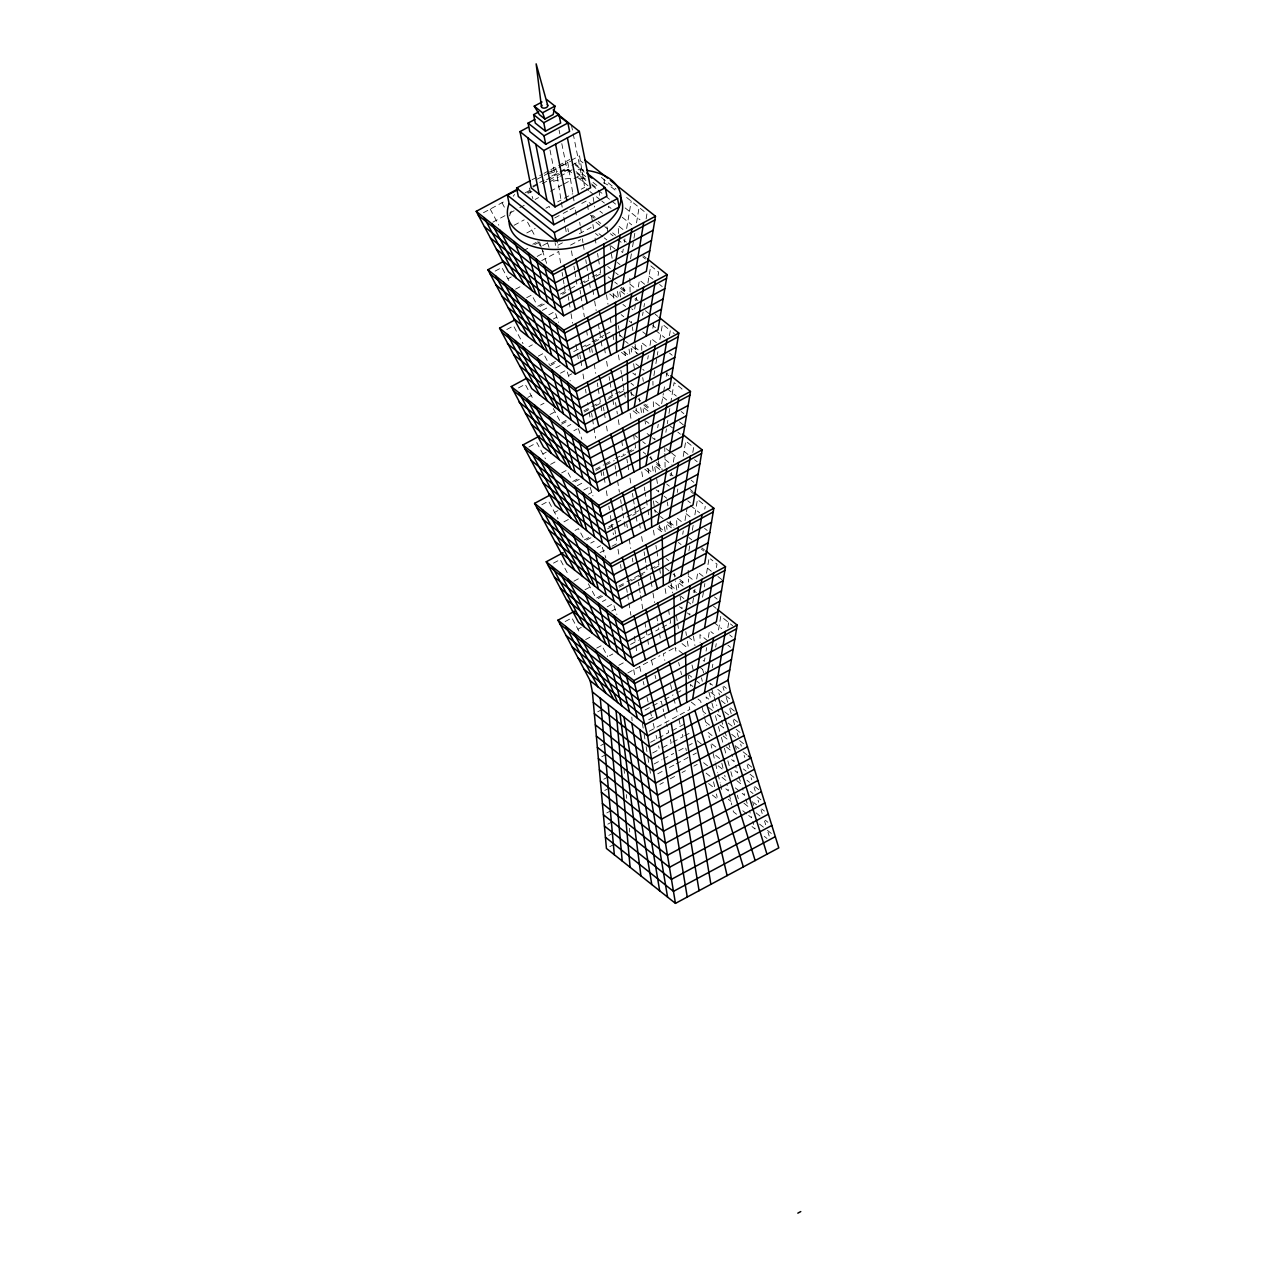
<?xml version="1.0" encoding="UTF-8"?>
<svg xmlns="http://www.w3.org/2000/svg" width="1277" height="1277" viewBox="0 0 1277 1277"><rect width="100%" height="100%" fill="white"/><g stroke="black" fill="none" stroke-linecap="round" stroke-linejoin="round"><path stroke-width="0.75" stroke-dasharray="5 3.75" d="M623.24 249.095L622.681 252.511L620.047 250.42M624.389 242.247L624.948 238.815M626.656 228.535L631.205 201.143M630.567 258.8L631.413 253.66M632.562 246.812L633.695 239.948M633.983 238.24L634.829 233.1M636.537 222.821L639.091 207.417M646.13 218.83L646.976 213.69L625.155 196.323M635.483 304.07L634.35 310.918L631.716 308.826M636.616 297.222L636.058 300.654L633.121 298.307M638.324 286.942L639.458 280.094L644.725 284.276M642.523 315.483L643.097 312.067M643.943 306.927L644.518 303.495M647.918 282.951L650.759 265.824L658.645 272.097L658.086 275.513M647.726 359.06L648.285 355.629M649.993 345.349L651.126 338.501L656.394 342.683M652.834 328.221L653.968 321.373M653.904 375.614L654.766 370.474M655.899 363.61L657.032 356.762M657.32 355.054L657.878 351.622M659.874 339.634L662.428 324.23L669.004 329.45M669.467 335.643L670.313 330.504L674.256 333.632M657.687 427.731L658.262 424.315M661.662 403.755L663.37 393.476M663.657 391.768L664.503 386.628M666.211 376.348L666.833 372.629L669.467 374.72M665.86 432.296L666.434 428.88M667.28 423.741L667.855 420.309M668.988 413.461L669.834 408.321M670.696 403.181L674.096 382.637L681.998 388.91L681.423 392.326M671.638 472.442L671.063 475.874L668.126 473.528M673.346 462.162L674.479 455.314M677.257 492.427L677.816 488.995M683.211 456.448L685.765 441.044L692.342 446.264M692.804 452.457L693.666 447.317L696.284 449.408M682.732 534.281L683.307 530.849M685.015 520.569L687.281 506.873M688.926 550.834L689.772 545.694M692.326 530.274L693.188 525.134M694.88 514.854L697.45 499.451L705.335 505.724L704.76 509.14M692.709 602.952L693.842 596.104M694.975 589.256L694.401 592.688L691.464 590.341M696.683 578.976L697.817 572.128L703.068 576.31M702.573 597.237L703.723 590.389M704.281 586.973L704.856 583.541M706.564 573.261L709.118 557.857M716.429 567.547L717.004 564.131L710.427 558.895M704.936 657.942L704.377 661.358L701.743 659.267M706.085 651.094L706.644 647.662M708.352 637.383L709.485 630.535L713.428 633.663M712.263 667.632L712.837 664.216M715.679 647.088L716.237 643.656M718.52 629.96L720.787 616.248L732.615 625.666M727.826 627.677L728.672 622.538M532.046 179.754L542.326 174.231M544.05 173.305L549.19 170.543M550.898 169.633L569.765 159.497M547.498 173.049L555.942 168.516L562.263 207.688M559.31 166.712L567.754 162.179L574.075 201.335M571.122 160.359L579.55 155.842L584.658 187.368L588.601 190.512M537.266 179.163L542.533 176.338M544.289 175.396L549.557 172.555M551.313 171.613L560.092 166.904M561.848 165.962L570.627 161.237M483.456 212.716L505.389 200.92M532.828 186.187L538 183.409M539.724 182.483L544.912 179.706M551.664 176.082L556.724 173.353M560.092 171.549L568.52 167.016M571.904 165.196L580.333 160.679L582.966 162.77M532.972 187.081L538.096 184.319M546.604 179.754L558.4 173.417M560.092 172.507L566.844 168.883L573.501 174.183M525.166 192.811L530.306 190.05M542.31 183.617L547.45 180.855M549.158 179.929L569.734 168.883M528.423 193.274L531.934 191.39M549.493 181.957L558.272 177.248M560.028 176.306L572.319 169.697M492.842 222.182L508.023 214.025M509.715 213.115L514.775 210.402M519.835 207.672L524.943 204.927M535.159 199.451L538.559 197.616M550.435 191.231L562.247 184.894M563.939 183.984L570.691 180.36M574.059 178.557L582.488 174.023L589.064 179.243M514.04 225.295L524.161 219.867M545.886 208.199L549.222 206.395L549.844 210.21M557.666 201.862L561.034 200.058M564.402 198.238L572.846 193.705M581.274 189.188L584.658 187.368M526.794 232.957L535.111 228.487M554.761 217.936L561.497 214.313M563.189 213.403L568.249 210.689M569.941 209.779L575.001 207.066L576.534 216.595M581.753 203.442L586.813 200.712L592.065 204.895M532.812 244.226L536.18 242.422M523.315 250.723L528.199 248.105M534.68 244.609L537.936 242.869M495.125 271.107L501.877 267.484L510.465 283.606M542.757 245.535L547.945 242.742M537.138 256.422L543.89 252.782L541.304 247.961M562.439 242.822L555.687 246.445L555.08 242.63M579.311 233.755L591.123 227.418M507.895 278.769L511.263 276.949M541.719 260.604L558.735 251.457L560.587 262.902M570.548 245.12L580.668 239.677M515.589 289.145L522.341 285.521M526.667 297.701L531.727 294.987L536.883 304.644M537.729 306.257L542.789 303.543M560.507 294.029L568.584 289.687M570.276 288.778L577.012 285.154L576.087 279.44M580.397 283.35L588.825 278.817L587.899 273.102M592.209 276.997L600.637 272.48L599.711 266.749M539.868 306.512L544.736 303.894M562.598 294.301L565.839 292.545M584.339 282.616L591.091 278.993M596.151 276.279L601.212 273.549M506.793 329.514L513.546 325.89L522.995 343.625M542.342 310.423L549.254 306.719M548.807 314.828L553.867 312.099M553.388 319.011L556.788 317.175M528.949 346.642L532.317 344.822M538.335 356.107L543.395 353.394L549.397 364.663M551.089 363.753L559.534 359.236M573.74 351.59L588.681 343.561M592.065 341.757L603.877 335.404M605.553 334.51L612.306 330.887M549.908 365.781L556.405 362.301M585.888 346.466L590.948 343.736M594.316 341.933L602.76 337.399M518.478 387.921L525.214 384.297L533.802 400.419M555.75 367.904L560.922 365.126M560.475 373.219L565.535 370.506M527.864 397.386L531.232 395.583M568.457 375.582L571.873 373.762M540.618 405.048L543.986 403.229M550.004 414.514L555.064 411.801M566.142 420.356L561.082 423.07L553.34 408.576M583.844 410.843L588.553 408.321L587.628 402.59M591.921 406.501L600.366 401.968L599.44 396.253M608.794 397.434L612.162 395.631M615.546 393.811L623.974 389.293M561.577 424.187L566.445 421.57M584.307 411.976L589.192 409.358M595.864 405.767L602.616 402.143M607.676 399.43L612.737 396.716M619.489 393.093L624.549 390.363M528.886 446.998L536.883 442.704L545.471 458.826M567.419 426.31L570.867 424.459M573.836 430.732L577.204 428.912M542.901 453.989L546.269 452.17M550.595 464.365L555.655 461.635M561.672 472.921L566.733 470.207L571.888 479.865M572.75 481.477L577.811 478.763M595.513 469.25L603.59 464.908M605.282 463.998L612.034 460.374M615.402 458.571L623.846 454.037M627.215 452.218L635.643 447.7L634.733 441.97M574.873 481.732L579.742 479.114M595.992 470.383L602.473 466.903M605.857 465.083L614.285 460.55M621.037 456.927L626.097 454.213M629.481 452.393L634.541 449.68M541.815 504.734L548.567 501.111L558.001 518.845M577.364 485.643L584.275 481.94M583.812 490.033L590.565 486.409M554.569 512.396L557.953 510.577M588.41 494.231L591.81 492.395M563.955 521.862L569.015 519.148M575.033 530.418L578.401 528.614L583.557 538.271M584.419 539.884L591.171 536.26M608.762 526.81L623.703 518.781M627.071 516.977L638.883 510.624M640.575 509.731L647.327 506.091L645.156 492.746M586.542 540.139L591.411 537.521M607.66 528.79L612.529 526.172M632.706 515.333L636.09 513.53M553.484 563.141L560.236 559.518L568.824 575.64M590.756 543.124L594.204 541.272M597.173 547.546L600.557 545.726M600.078 552.622L610.278 547.147M611.986 546.237L617.094 543.491L615.849 535.861M573.948 581.179L580.684 577.555M585.01 589.735L590.07 587.021M601.148 595.577L596.088 598.29L588.362 583.797M618.866 586.063L623.559 583.541M626.943 581.721L638.739 575.384M640.431 574.474L647.184 570.851L646.258 565.12M650.552 569.031L658.996 564.498L658.07 558.783M598.211 598.546L603.095 595.928M619.329 587.197L625.826 583.717M630.886 580.987L644.374 573.74M654.51 568.313L659.57 565.583M565.152 621.548L571.904 617.924L580.492 634.046M602.425 601.531L605.889 599.679M607.166 606.846L612.226 604.133M577.906 629.21L581.29 627.39M611.747 611.029L615.147 609.209M585.616 639.585L590.676 636.856M596.678 648.141L601.754 645.428L607.756 656.697M609.448 655.787L612.816 653.984M630.535 644.47L638.612 640.128M640.288 639.218L658.852 629.258L657.926 623.527M662.22 627.438L670.664 622.905L669.739 617.19M618.834 665.253L623.894 662.54M627.837 672.915L659.89 655.692M673.378 648.445L663.258 653.888L664.806 660.353M597.716 711.816L602.776 709.102M645.029 709.964L649.434 707.602M652.802 705.782L661.247 701.249L663.737 711.688M664.615 699.445L673.059 694.911M676.427 693.092L683.179 689.468M600.749 745.529L605.809 742.799M648.732 719.749L655.293 716.221M601.754 756.766L606.814 754.037M649.259 731.242L689.835 709.437L688.59 704.218M650.584 742.304L655.324 739.766M658.597 738.01L668.717 732.567L666.642 723.867M672.085 730.763L687.265 722.606M603.766 779.225L608.826 776.512M652.659 752.967L659.395 749.344L658.565 745.864M662.763 747.54L671.207 743.006L670.377 739.527M672.899 742.097L683.019 736.669L682.189 733.19M684.695 735.76L691.448 732.136M604.771 790.463L609.831 787.749M654.047 763.997L661.885 759.783M663.577 758.889L673.697 753.446M678.757 750.732L685.51 747.109L686.34 750.589M688.878 745.289L692.246 743.485M657.735 773.798L664.375 770.223M669.435 767.509L674.495 764.795M676.187 763.885L688 757.548L686.755 752.329M693.06 754.819L696.428 753.015M606.783 812.938L611.843 810.225M659.858 784.429L663.37 782.546M670.233 778.858L675.31 776.145M682.046 772.505L685.43 770.701M693.858 766.168L697.242 764.364M607.788 824.176L612.848 821.462M608.794 835.413L613.854 832.7M609.799 846.651L614.86 843.937M601.371 177.407L616.089 189.108M574.395 163.185L583.653 170.543M575.177 164.861L584.243 172.076M593.007 182.388L598.274 186.57M625.123 207.928L640.016 219.788M576.071 171.645L585.345 179.003M591.506 183.92L597.684 188.836M576.853 173.305L585.935 180.536M591.985 185.341L596.535 188.964M598.035 190.161L604.085 194.982M605.601 196.179L610.151 199.787M611.651 201L616.2 204.607M577.475 177.327L587.979 185.692M589.91 191.55L592.544 193.641M596.487 196.786L600.429 199.914M601.738 200.968L604.372 203.059M611.092 208.406L608.315 206.204L608.937 210.003M622.234 217.266L631.732 224.832M599.951 211.184L602.584 213.275M622.968 229.477L618.276 225.758L618.435 233.627M592.544 215.286L595.178 217.377M623.479 239.9L626.337 242.167M643.496 255.815L646.114 257.906M590.277 215.111L594.22 218.255M598.163 221.384L600.797 223.475M604.739 226.62L607.373 228.711M612.641 232.893L615.578 235.223M642.794 256.885L645.412 258.976M595.96 222.214L599.903 225.359L599.376 222.134M610.422 233.723L613.04 235.814M617.19 239.102L623.224 243.923M599.009 233.691L602.952 236.836M604.276 237.873L606.894 239.964M595.481 233.468L598.115 235.559M611.252 246.03L615.195 249.159M649.051 276.087L652.994 279.232M659.57 284.468L662.204 286.559M617.366 262.503L619.983 264.61M607.676 266.446L610.31 268.537M615.578 272.719L618.196 274.81M629.96 284.164L637.766 290.374M608.155 276.838L610.789 278.929M614.732 282.057L617.366 284.148M621.308 287.293L626.56 291.475M635.148 298.307L638.005 300.574M655.165 314.222L657.783 316.313M620.367 288.155L627.246 293.63M624.708 294.221L619.457 290.039L620.686 297.669M645.476 310.742L651.525 315.547M613.311 294.189L618.579 298.371L616.727 286.926M652.755 325.571L655.388 327.662M609.783 293.965L616.36 299.201M622.937 304.437L625.554 306.528M655.468 330.312L664.678 337.639M621.149 314.637L623.767 316.728M629.034 320.91L631.652 323.017L631.046 319.202M642.794 331.86L648.349 336.282M669.547 353.138L672.165 355.229M646.306 346.29L641.629 342.571L641.772 350.441M619.824 335.244L622.458 337.336M634.286 346.737L638.229 349.882M625.459 341.342L628.092 343.433M632.035 346.562L635.978 349.706M666.131 373.698L668.765 375.789M639.011 354.719L631.125 348.445L632.051 354.16M623.671 351.542L628.923 355.74M621.452 352.372L628.029 357.608M635.914 363.881L644.087 370.394M667.137 388.719L676.347 396.046M632.817 373.044L635.435 375.135L634.829 371.32M662.811 396.908L668.063 401.09M681.216 411.545L683.833 413.636M631.03 383.26L633.647 385.351M659.539 405.942L653.297 400.978L653.409 406.884M679.508 421.825L683.45 424.97M630.184 392.598L634.126 395.742M638.069 398.871L640.703 400.962M644.646 404.107L649.897 408.289M643.704 404.969L647.647 408.113L647.024 404.298M669.914 425.832L672.548 427.923M677.8 432.105L680.433 434.196M648.062 411.034L642.794 406.852L643.72 412.567M635.339 409.949L641.916 415.185M633.121 410.779L637.063 413.924L636.138 408.209M646.274 421.25L648.908 423.341M684.073 451.308L688.016 454.452M694.592 459.688L697.21 461.779M647.12 433.542L651.062 436.686M652.371 437.724L655.005 439.815L654.383 436.016M666.131 448.674L670.297 451.994M671.686 453.096L678.422 458.459M634.813 435.393L637.431 437.484M642.698 441.666L645.332 443.757M664.966 459.385L672.771 465.594M691.176 480.232L693.81 482.323M643.177 452.058L645.795 454.149M649.738 457.278L652.371 459.369M656.314 462.513L661.582 466.696L662.093 469.92M670.154 473.528L673.011 475.794M690.171 489.442L692.804 491.533M656.681 464.429L662.252 468.851M690.793 491.549L693.411 493.656M659.73 469.441L654.462 465.259L655.708 472.889M647.008 468.356L652.276 472.554M666.738 484.047L669.356 486.138M687.776 500.792L690.394 502.883M644.789 469.186L651.366 474.421M690.474 505.532L699.684 512.859M656.155 489.857L658.788 491.948L657.863 486.234M664.04 496.13L666.674 498.222M686.148 513.721L690.091 516.866M704.553 528.359L707.187 530.45M655.676 501.111L658.309 503.202M681.311 521.511L676.634 517.792L676.794 525.661M654.846 510.465L657.463 512.556M669.308 521.958L673.25 525.102M688.973 537.617L691.831 539.884M701.839 547.849L704.473 549.94M660.464 516.562L663.098 518.654M667.041 521.782L673.921 527.257M701.137 548.918L703.771 551.01M671.399 527.848L666.147 523.666L667.057 529.38M658.677 526.762L665.253 531.998L664.024 524.368M678.406 542.454L681.04 544.545M657.783 528.646L663.034 532.828M707.41 568.121L711.353 571.266M717.929 576.502L721.872 579.63M666.035 558.48L668.669 560.571M688.303 576.198L694.544 581.163M714.513 597.045L717.147 599.136M665.189 567.818L669.148 570.963M673.091 574.091L675.709 576.182M679.651 579.327L684.919 583.509M693.491 590.325L696.348 592.608M713.508 606.256L716.142 608.347M680.034 581.243L682.652 583.334L682.046 579.519M683.067 586.255L677.816 582.073L678.741 587.787M670.345 585.169L676.922 590.405L675.389 580.875M668.142 585.999L672.085 589.144M681.279 596.471L683.913 598.562M687.856 601.69L690.777 604.021M713.827 622.346L721.713 628.619M729.598 634.892L732.232 637M679.492 606.671L682.126 608.762L681.2 603.047M687.377 612.944L690.011 615.035L689.404 611.22M727.89 645.172L730.524 647.263M707.777 640.815L699.972 634.605L700.131 642.475M687.76 636.505L694.321 641.74M682.03 643.576L687.281 647.758M682.956 653.808L675.07 647.535L676.618 654.016M698.742 666.371L706.628 672.644M723.724 686.244L726.342 688.335M712.502 685.174L709.868 683.083L716.828 705.543M721.697 692.501L717.754 689.357L719.494 694.975M725.639 695.63L730.907 699.812M689.085 675.006L691.719 677.097M696.971 681.279L699.604 683.371M710.89 692.357L715.982 696.396M721.234 700.578L725.176 703.723M734.387 711.05L729.119 706.867L731.45 714.354M692.884 686.499L690.266 684.408L691.096 687.888M708.735 699.094L706.037 696.955L706.867 700.434M724.713 711.816L728.656 714.944M737.867 722.271L732.599 718.089L734.929 725.575M698.008 699.03L700.642 701.121L701.472 704.601M708.527 707.394L712.949 710.906M717.371 714.418L720.308 716.764L717.993 709.278M728.193 723.037L732.136 726.182M740.037 732.455L736.095 729.311L738.409 736.797M691.304 702.142L695.247 705.271L694.417 701.791M703.132 711.56L705.766 713.651M719.957 724.937L723.788 727.986L721.473 720.515M731.673 734.275L735.632 737.404M743.517 743.677L739.575 740.548L741.314 746.151M705.622 722L712.199 727.22M723.149 735.935L727.267 739.223L724.953 731.737M736.478 746.534L739.112 748.641M746.997 754.915L743.054 751.77L744.794 757.389M712.055 735.568L708.112 732.439L709.358 737.659M726.326 746.933L730.763 750.445L728.433 742.959M751.786 767.19L746.534 762.992L748.274 768.61M711.912 743.916L715.854 747.061M731.609 759.592L734.243 761.683L731.913 754.196M743.437 768.993L746.071 771.085M753.957 777.358L750.014 774.229L751.754 779.848M697.322 740.756L701.265 743.9M715.727 755.409L719.669 758.538M734.929 770.685L737.723 772.904L735.392 765.418M746.917 780.231L749.551 782.322M758.761 789.633L753.494 785.451L755.234 791.07M718.217 765.849L723.468 770.031L721.808 763.071M736.765 780.598L741.203 784.126L738.872 776.639M750.397 791.453L753.031 793.544M760.916 799.817L756.974 796.688L758.714 802.291M703.611 762.688L707.554 765.817M722.016 777.326L725.959 780.47L724.713 775.251M735.329 787.909L744.683 795.363L742.368 787.877M753.893 802.674L756.511 804.765M761.778 808.964L764.396 811.055M706.101 773.128L712.678 778.347M725.831 788.819L728.449 790.91L726.789 783.95M743.948 803.233L748.162 806.585L745.848 799.099M756.048 812.858L759.991 816.003M765.258 820.185L767.892 822.276M708.591 783.567L715.168 788.787M728.321 799.258L730.939 801.349M742.767 810.751L747.205 814.279M748.689 815.46L751.642 817.807L749.328 810.336M759.528 824.096L763.486 827.225M767.429 830.369L771.372 833.498M712.39 795.044L717.658 799.226L716.413 794.007M736.526 814.247L733.429 811.789L732.184 806.569M752.025 826.57L755.122 829.044L752.807 821.558M764.332 836.371L766.966 838.462M527.561 222.182L535.302 236.676M537.872 241.513L540.442 246.349M502.021 202.74L504.591 207.576M490.208 209.077L498.796 225.199M529.364 188.054L532.876 198.605M547.45 242.582L549.206 247.866M539.564 241.991L546.875 264.052M555.623 313.663L558.544 322.458M567.291 372.07L570.212 380.865M578.385 428.705L581.881 439.272M590.054 487.112L592.975 495.907M602.313 547.29L605.809 557.841M613.982 605.697L616.903 614.492M722.942 686.93L724.027 690.41M726.23 697.497L727.97 703.116M761.044 809.778L762.193 813.529M764.524 821.015L765.689 824.75M768.004 832.237L769.169 835.972M735.169 745.497L736.318 749.232M752.568 801.637L753.733 805.372M702.685 669.499L703.611 672.867M708.943 692.214L710.938 699.445M711.928 703.052L713.428 708.464M715.407 715.695L716.908 721.106M718.408 726.517L719.893 731.944M721.393 737.356L722.878 742.767M724.378 748.194L726.358 755.409M727.858 760.821L729.343 766.248M730.843 771.659L732.344 777.086M737.308 795.14L738.314 798.748M701.472 677.816L702.302 681.295M729.279 794.39L731.769 804.829M692.006 664.95L693.172 669.802M701.887 706.341L703.962 715.04M704.377 716.78L706.452 725.48M711.018 744.619L711.848 748.099M713.093 753.318L715.168 762.018M715.583 763.758L717.658 772.457M718.073 774.197L720.148 782.897M720.563 784.637L721.808 789.856M687.776 673.969L689.021 679.188M713.508 781.827L714.753 787.047M678.63 662.46L679.46 665.94M680.705 671.159L681.535 674.639M670.569 684.472L671.814 689.692M673.889 698.391L675.134 703.611M675.964 707.091L678.039 715.79M678.869 719.27L680.529 726.23M651.446 660.225L652.994 666.69M655.021 675.15L655.851 678.63M664.152 713.428L666.227 722.128M639.649 666.562L641.182 673.043M643.209 681.503L644.039 684.983M646.944 697.162L648.189 702.382M650.264 711.081L651.924 718.041M653.17 723.261L654.415 728.465M656.075 735.424L656.905 738.904M571.457 125.13L582.727 181.51M559.071 129.999L559.853 133.877M561.8 143.599L566.844 168.883M549.988 149.952L555.032 175.22M693.411 636.01L694.943 645.555M667.28 502.037L667.903 505.852M670.377 521.112L671.606 528.742M658.389 460.805L659.315 466.52M679.971 595.417L680.896 601.132M685.829 631.652L686.435 635.467M687.361 641.182L688.59 648.812M642.714 377.609L643.337 381.408M674.16 573.245L674.767 577.06M632.275 326.816L632.897 330.631M635.052 343.992L636.585 353.521M656.633 478.604L657.543 484.318M623.687 287.485L624.309 291.3M644.949 420.197L645.571 424.012M650.807 456.432L651.43 460.247M652.355 465.961L653.281 471.692M671.159 583.413L672.692 592.959M676.395 615.833L677.321 621.564M677.624 623.463L678.55 629.194M604.005 179.498L604.628 183.313M633.6 363.706L634.509 369.42M639.138 398.025L639.761 401.84M640.687 407.555L641.613 413.285M659.491 525.007L660.401 530.737M629.018 349.148L630.247 356.778M648.125 468.515L649.355 476.145M653.361 500.935L655.213 512.38M607.006 226.795L607.788 231.632M609.943 244.976L612.098 258.321M665.109 588.585L666.355 596.215M668.51 609.56L669.435 615.291M598.881 190.385L599.807 196.099M624.772 351.702L625.395 355.517M631.253 391.752L631.876 395.567M653.441 530.178L654.367 535.893M655.915 545.439L656.522 549.254M656.841 551.153L657.767 556.884M659.602 568.313L660.528 574.043M613.104 293.295L614.349 300.925M618.355 325.715L618.962 329.53M619.265 331.429L620.191 337.16M641.772 471.772L643.001 479.402M644.246 487.032L644.853 490.847M647.934 509.906L648.86 515.637M630.104 413.365L631.03 419.095M633.488 434.34L634.414 440.07M593.151 197.456L594.699 207.002M618.435 354.958L619.361 360.689M620.893 370.218L621.516 374.033M621.819 375.933L622.745 381.663M623.048 383.563L625.826 400.723M606.447 294.652L607.996 304.181M610.151 317.526L611.076 323.257M612.928 334.686L613.854 340.416M650.216 575.863L650.839 579.678M651.142 581.578L652.387 589.208M652.994 593.023L654.542 602.552M656.697 615.913L657.623 621.628M659.475 633.073L660.704 640.703M591.49 215.861L593.55 228.615M595.098 238.145L596.008 243.875M597.556 253.405L598.179 257.22M598.482 259.119L599.408 264.85M639.474 523.171L640.703 530.801M641.629 536.516L642.874 544.146M644.103 551.776L644.709 555.591M645.029 557.506L645.954 563.221M587.42 204.528L588.346 210.258M626.879 459.05L627.502 462.865M627.805 464.764L629.034 472.394M629.96 478.125L630.886 483.839M632.434 493.369L633.041 497.184M633.36 499.099L634.286 504.814M634.589 506.714L635.515 512.444M636.122 516.259L637.047 521.974M615.514 402.542L617.366 413.987M618.291 419.718L619.217 425.433M621.676 440.693L622.601 446.407M604.468 347.951L605.394 353.681M606.623 361.311L607.852 368.925M609.081 376.555L609.704 380.37M610.007 382.286L613.71 405.16M592.799 289.544L593.725 295.274M594.635 300.989L596.183 310.519M598.338 323.879L599.264 329.594M599.567 331.509L600.493 337.224M601.116 341.039L602.042 346.753M638.42 582.2L639.027 586.015M639.33 587.931L640.256 593.645M640.575 595.545L642.73 608.906M644.885 622.25L645.811 627.965M646.114 629.88L647.04 635.595M647.662 639.41L648.588 645.14M579.678 222.198L580.205 225.422M580.508 227.322L581.434 233.052M582.36 238.767L582.966 242.582M583.286 244.498L584.212 250.212M585.744 259.742L586.366 263.557M586.67 265.472L587.596 271.187M589.447 282.632L590.373 288.347M626.736 523.793L627.358 527.609M629.21 539.054L630.742 548.583M632.291 558.129L632.913 561.944M615.067 465.387L615.69 469.202M615.993 471.117L617.222 478.747M617.541 480.647L619.393 492.092M620.622 499.722L621.229 503.537M621.548 505.437L622.474 511.151M622.777 513.067L625.554 530.226M603.398 406.98L604.021 410.795M604.324 412.71L605.25 418.425M606.479 426.055L607.405 431.77M591.73 348.573L592.352 352.388M594.188 363.833L595.736 373.363M597.285 382.908L597.891 386.723M598.195 388.623L599.121 394.338M600.972 405.783L601.898 411.513M580.061 290.166L580.668 293.981M580.987 295.897L584.371 316.872M586.526 330.216L587.452 335.931M589.304 347.376L590.533 355.006M626.608 588.553L627.215 592.368M627.534 594.268L630.918 615.243M634.302 636.217L635.228 641.948M635.85 645.763L636.776 651.478M567.866 228.535L568.393 231.76M571.473 250.835L572.703 258.465M573.932 266.095L574.554 269.91M574.858 271.809L575.783 277.54M614.939 530.147L615.546 533.962M618.02 549.206L619.249 556.836M620.478 564.466L621.101 568.281M563.811 217.218L564.737 222.932M565.344 226.747L566.27 232.478M603.255 471.74L603.877 475.555M604.181 477.454L605.106 483.169M606.336 490.799L607.581 498.429M608.81 506.059L609.432 509.874M610.342 515.589L613.439 534.664M591.586 413.333L592.209 417.148M592.512 419.048L595.593 438.123M600.844 470.543L601.754 476.257M579.918 354.926L580.54 358.741M580.843 360.641L581.769 366.355M582.998 373.985L584.227 381.615M585.473 389.246L586.079 393.061M589.16 412.136L590.086 417.85M568.249 296.519L568.872 300.334M569.175 302.234L570.101 307.965M571.027 313.679L572.559 323.209M575.959 344.183L576.885 349.914M577.491 353.729L578.417 359.444M556.58 238.113L558.113 247.642M562.119 272.432L562.742 276.247M563.365 280.062L563.971 283.877M564.29 285.777L565.2 291.507M633.743 669.739L634.829 676.459M642.363 723.165L643.241 728.592M644.103 734.004L645.268 741.235M646.146 746.646L647.024 752.073M647.902 757.484L649.067 764.715M649.642 768.323L650.807 775.554M631.796 717.067L632.131 720.819M624.006 768.355L624.676 775.841M626.353 794.581L626.688 798.317M629.385 828.278L629.721 832.029M688.191 570.292L688.415 582.104M664.742 447.573L664.806 451.499M664.854 453.479L665.109 467.254M652.914 381.28L652.994 385.223M629.832 278.258L630.104 292.034M509.635 215.845A57.513 34.543 -11.3 0 1 511.598 210.242M527.289 192.971A57.513 34.543 -11.3 0 1 529.54 191.47M553.324 181.254A57.513 34.543 -11.3 0 1 562.151 179.371M565.12 178.924A57.513 34.543 -11.3 0 1 571.058 178.317M579.838 178.141A57.513 34.543 -11.3 0 1 585.52 178.509M603.319 182.787A57.513 34.543 -11.3 0 1 617.445 192.651M513.21 196.275A57.513 34.543 -11.3 0 1 514.599 194.487M548.743 173.624A57.513 34.543 -11.3 0 1 557.49 171.453M563.428 170.464A57.513 34.543 -11.3 0 1 569.366 169.857M578.146 169.681A57.513 34.543 -11.3 0 1 583.828 170.049"/><path stroke-width="1.5" d="M610.917 290.374L620.047 235.271M622.729 284.037L631.86 228.934M622.585 348.781L631.732 293.678M634.541 277.684L643.672 222.581M634.398 342.444L643.528 287.341M610.374 180.344L655.484 216.244L646.338 271.347L563.668 315.754L508.454 271.825L476.225 211.344L518.143 188.82M634.254 407.187L643.4 352.085M646.21 336.09L655.34 280.988M646.066 400.85L655.213 345.732M647.439 258.96L667.153 274.651L658.022 329.753L575.352 374.161L520.122 330.232L487.894 269.75L503.074 261.593M645.923 465.594L655.069 410.492M657.878 394.497L667.009 339.395M657.735 459.257L666.881 404.139M659.108 317.366L678.821 333.058L669.691 388.16L587.021 432.568L531.791 388.639L499.562 328.157L514.743 320M657.591 524.001L666.738 468.898M669.547 452.904L678.694 397.801M669.403 517.664L678.55 462.545M670.776 375.773L690.49 391.464L681.359 446.567L598.69 490.975L543.459 447.046L511.231 386.564L526.411 378.407M669.276 582.408L678.406 527.305M681.216 511.311L690.362 456.208M681.072 576.071L690.218 520.952M682.445 434.18L702.174 449.871L693.028 504.974L610.358 549.381L555.144 505.453L522.9 444.971L539.772 435.904M680.944 640.815L690.075 585.712M692.884 569.718L702.031 514.615M692.757 634.477L701.887 579.359M694.113 492.587L713.843 508.278L704.696 563.38L622.027 607.788L566.812 563.859L534.568 503.377L549.764 495.221M692.613 699.221L701.743 644.119M704.553 628.124L713.699 573.022M704.425 692.884L713.556 637.766M705.782 550.994L725.512 566.685L716.365 621.787L633.695 666.195L578.481 622.25L546.237 561.784L563.109 552.718M716.237 686.531L725.368 631.429M574.778 611.124L557.921 620.191L590.15 680.657L592.4 691.942L606.431 848.455L675.453 903.366L778.794 847.864L730.3 691.464L728.034 680.194L737.18 625.091L717.451 609.4M546.668 99.494L554.968 106.103L553.196 114.563L544.912 119.016L539.373 114.611L534.233 106.167L542.007 102M553.164 109.934L558.975 114.547L560.667 123.007L545.455 131.18L535.286 123.103L533.61 114.643L538.671 111.913M534.233 106.167L542.533 112.775L554.968 106.103M557.746 114.914L567.898 122.991L569.59 131.435L545.71 144.269L529.763 131.579L528.071 123.119L534.887 119.463M555.575 112.488L579.343 131.403L590.612 187.783L555.032 206.906L531.248 187.99L519.994 131.611L528.534 127.014M533.61 114.643L543.763 122.72L558.975 114.547M528.071 123.119L544.018 135.809L567.898 122.991M519.994 131.611L543.763 150.526L579.343 131.403M586.734 173.002L605.25 187.735L606.942 196.195L553.803 224.736L518.302 196.498L516.61 188.038L530.322 180.68M586.59 170.384A57.513 34.543 -11.3 0 1 617.461 210.721A57.513 34.543 -11.3 0 1 547.306 240.842A57.513 34.543 -11.3 0 1 509.108 203.65L507.416 195.205L517.951 189.539M516.61 188.038L552.111 216.292L605.25 187.735M507.416 195.205L554.314 232.51L617.525 198.558L619.217 207.018L556.006 240.97L509.108 203.65M476.225 211.344L552.143 271.746L655.484 216.244M654.862 219.963L552.925 274.715L478.396 215.43M653.17 230.243L555.08 282.919L484.414 226.699M651.462 240.523L557.219 291.124L490.416 237.985M649.754 250.787L559.374 299.329L496.434 249.27M648.046 261.067L561.529 307.549L502.436 260.54M507.4 343.705L578.417 399.733L676.507 347.057M487.894 269.75L563.811 330.152L667.153 274.651M666.53 278.37L564.594 333.121L490.065 273.837M664.838 288.65L566.749 341.326L496.083 285.106M663.13 298.93L568.903 349.531L502.084 296.392M661.422 309.194L571.042 357.736L508.102 307.661M659.714 319.473L573.197 365.956L514.12 318.947M519.069 402.111L590.437 458.427M499.562 328.157L575.496 388.559L678.821 333.058M678.215 336.777L576.262 391.528L501.733 332.243M674.799 357.337L580.572 407.938L513.769 354.798M673.091 367.6L582.711 416.142L519.771 366.068M671.383 377.88L584.866 424.363L525.789 377.353M531.088 460.327L601.403 516.738L699.844 463.87M511.231 386.564L587.165 446.966L690.49 391.464M689.883 395.184L587.931 449.935L513.402 390.65M590.086 458.14L688.175 405.463M686.467 415.727L592.241 466.344L525.438 413.205M684.759 426.007L594.38 474.549L531.44 424.475M683.067 436.287L596.535 482.77L537.457 435.76M542.406 518.925L613.774 575.241M522.9 444.971L598.833 505.373L702.174 449.871M525.055 448.977L599.599 508.278L701.552 453.527M698.136 474.134L603.909 524.751L537.106 471.612M696.444 484.414L606.064 532.956L543.108 482.882M694.736 494.694L608.203 541.161L549.126 494.167M534.568 503.377L610.502 563.78L713.843 508.278M713.22 511.997L611.284 566.749L536.755 507.464M613.423 574.953L711.512 522.277M709.804 532.541L615.578 583.158L548.775 530.019M708.112 542.821L617.733 591.363L554.793 541.288M706.404 553.101L619.872 599.567L560.795 552.574M546.237 561.784L622.17 622.186L725.512 566.685M724.889 570.404L622.953 625.155L548.424 565.871M625.107 633.36L723.181 580.684M721.489 590.948L627.246 641.565L560.443 588.426M719.781 601.228L629.401 649.77L566.461 599.695M718.073 611.507L631.556 657.974L572.463 610.981M557.921 620.191L633.839 680.593L737.18 625.091M736.558 628.811L634.621 683.562L560.092 624.277M734.85 639.091L636.776 691.767L566.11 635.547M733.158 649.355L638.915 699.972L572.112 646.832M731.45 659.634L641.07 708.176L578.13 658.102M729.742 669.914L643.225 716.381L584.132 669.387M728.034 680.194L645.364 724.602L590.15 680.657M730.3 691.464L647.631 735.871L592.4 691.942M733.525 701.903L649.482 747.061L593.342 702.398M737.021 713.141L651.478 759.081L594.348 713.62M740.5 724.362L653.473 771.1L595.353 724.857M743.98 735.6L655.468 783.12L596.359 736.095M747.46 746.822L657.479 795.156L597.365 747.332M754.42 769.281L661.47 819.196L599.376 769.808M757.899 780.502L663.465 831.231L600.382 781.045M761.379 791.724L665.461 843.251L601.403 792.283M764.859 802.962L667.472 855.271L602.409 803.52M768.355 814.183L669.467 867.306L603.414 814.758M771.835 825.421L671.463 879.326L604.42 825.996M775.315 836.643L673.458 891.346L605.426 837.233M797.822 1213.15L800.775 1211.57M584.818 160.024L607.517 178.078M588.793 175.683L591.81 178.094M603.909 187.719L617.525 198.558M554.426 577.14L625.443 633.647M748.306 755.952L750.94 758.043L659.475 807.176L598.37 758.57M499.882 230.163L532.126 290.645M491.996 223.89L524.224 284.372M484.111 217.617L516.339 278.099M511.55 288.57L543.794 349.052M503.665 282.297L535.909 342.779M495.779 276.024L528.008 336.505M523.219 346.977L555.463 407.459M515.333 340.704L547.578 401.186M507.448 334.43L539.692 394.912M534.903 405.384L567.132 465.866M527.002 399.11L559.246 459.592M519.116 392.837L551.361 453.319M546.572 463.79L578.8 524.272M538.686 457.517L570.915 517.999M530.785 451.244L563.029 511.726M558.241 522.197L590.469 582.679M550.355 515.924L582.583 576.406M542.454 509.651L574.698 570.133M567.93 579.04L600.174 639.522M560.044 572.766L592.289 633.232M552.159 566.493L584.403 626.959M581.578 639.011L613.822 699.493M573.692 632.738L605.921 693.219M565.807 626.464L598.035 686.946M514.184 241.545L536.069 293.79M525.853 299.951L547.737 352.197M537.521 358.358L559.406 410.603M549.19 416.765L571.074 469.01M560.858 475.172L582.743 527.417M572.543 533.578L594.412 585.824M584.212 591.985L606.096 644.231M595.88 650.392L617.765 702.621M542.533 112.775L544.912 119.016M718.488 697.817L766.982 854.217M706.676 704.154L755.17 860.554M694.864 710.491L743.358 866.891M547.737 105.448L536.148 63.85L541.432 106.709M587.58 252.718L599.105 296.727M599.248 311.125L610.773 355.118M610.917 369.532L622.442 413.525M622.585 427.939L634.11 471.931M575.767 259.055L587.292 303.064M634.254 486.345L645.795 530.338M587.436 317.462L598.961 361.471M645.939 544.752L657.463 588.745M599.105 375.869L610.629 419.878M657.607 603.159L669.132 647.152M610.773 434.276L622.314 478.284M669.276 661.566L680.801 705.558M563.955 265.408L575.48 309.401M622.458 492.683L633.983 536.691M575.624 323.815L587.149 367.808M634.126 551.089L645.651 595.098M587.292 382.206L598.833 426.215M645.795 609.496L657.32 653.505M598.977 440.613L610.502 484.622M657.463 667.903L668.988 711.912M552.143 271.746L563.668 315.754M610.645 499.02L622.17 543.028M563.811 330.152L575.352 374.161M622.314 557.426L633.839 601.435M544.257 265.472L555.782 309.481M575.496 388.559L587.021 432.568M633.983 615.833L645.508 659.842M555.926 323.879L567.451 367.888M587.165 446.966L598.69 490.975M645.651 674.24L657.176 718.249M536.372 259.199L547.897 303.192M567.595 382.286L579.135 426.279M598.833 505.373L610.358 549.381M548.041 317.606L559.565 361.599M579.263 440.693L590.804 484.685M610.502 563.78L622.027 607.788M528.486 252.91L540.011 296.918M559.709 376.013L571.234 420.005M590.948 499.099L602.473 543.092M622.17 622.186L633.695 666.195M540.155 311.317L551.68 355.325M571.378 434.419L582.903 478.412M602.616 557.506L614.141 601.499M633.839 680.593L647.631 735.871L675.453 903.366M551.824 369.723L563.349 413.732M583.046 492.826L594.587 536.819M614.285 615.913L625.81 659.906M563.492 428.13L575.017 472.139M594.731 551.233L606.256 595.226M625.953 674.32L637.478 718.312M575.161 486.537L586.686 530.546M606.399 609.624L617.924 653.632M586.829 544.944L598.37 588.952M618.068 668.031L629.593 712.039M598.498 603.351L610.039 647.359M610.183 661.757L621.707 705.766M688.957 713.667L727.124 875.623M599.599 508.278L601.403 516.738M567.387 137.836L578.641 194.216M555.575 144.173L566.844 200.569M543.763 122.72L545.455 131.18M544.018 135.809L545.71 144.269M543.763 150.526L555.032 206.906M552.111 216.292L553.803 224.736M554.314 232.51L556.006 240.97M535.765 144.157L547.035 200.553M527.88 137.884L539.149 194.264M683.051 716.844L710.89 884.338M671.239 723.181L699.078 890.692M659.427 729.534L687.265 897.029M639.729 729.598L667.568 897.092M631.844 723.325L659.682 890.819M623.958 717.035L651.797 884.546M620.015 713.907L640.942 875.91M616.073 710.762L630.104 867.291M608.187 704.489L622.202 861.017M600.286 698.216L614.317 854.744M685.51 652.834L686.707 702.398M673.841 594.428L675.038 643.991M662.172 536.021L663.37 585.584M650.504 477.614L651.685 527.178M638.835 419.207L640.016 468.771M627.151 360.8L628.348 410.364M615.482 302.394L616.679 351.957M603.813 243.987L605.011 293.55M619.648 195.78A57.513 34.543 -11.3 0 1 575.464 247.036A57.513 34.543 -11.3 0 1 509.044 221.4M547.242 104.714A3.224 1.931 -11.3 0 1 546.636 107.38A3.224 1.931 -11.3 0 1 542.374 107.811A3.224 1.931 -11.3 0 1 542.102 105.241"/></g></svg>
